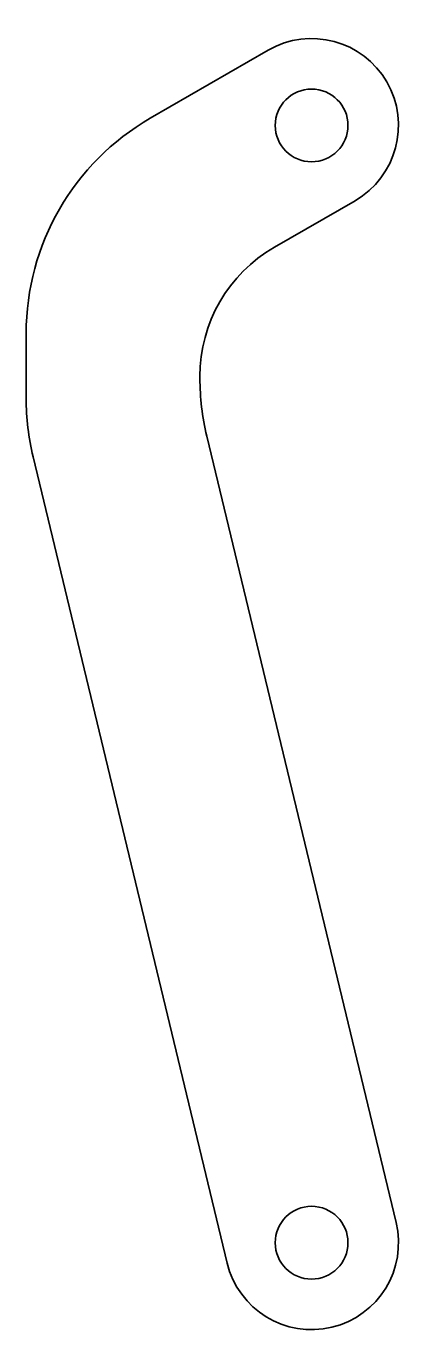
# Model space of a CAD drawing. Header units: inches. Extents: x 0 to 15.5, y -0.2 to 52.5.
import ezdxf

# ---------------------------------------------------------------- set-up
doc = ezdxf.new("R2010")
doc.units = ezdxf.units.IN
doc.header["$MEASUREMENT"] = 0
doc.layers.add('SIMUMAK Visible (ISO)', color=7, linetype='Continuous', lineweight=35)

# ---------------------------------------------------------------- blocks, each defined once
blk = doc.blocks.new('PED-AUT-06-EMP02_Sheet_PED-AUT-06-EMP02')
at = {"layer": 'SIMUMAK Visible (ISO)'}
for p, q in [((-2.5, 22.789), (2.25, 25.531)), ((5.75, 19.469), (2.5, 17.593)), ((-7.5, 11.496), (-7.5, 14.128)), ((-0.5, 12.396), (-0.5, 12.327)), ((-0.222, 9.986), (7.403, -21.681)), ((0.597, -23.319), (-7.222, 9.155))]:
    blk.add_line(p, q, dxfattribs=at)
for centre in [(4, 22.5), (4, -22.5)]:
    blk.add_circle(centre, 1.465, dxfattribs=at)
at = {"layer": 'SIMUMAK Visible (ISO)', "extrusion": (0, 0, -1)}
for centre, radius, start, end in [((-4, 22.5), 3.5, 60, 240), ((-2.5, 14.128), 10, 0, 60), ((-2.5, 11.496), 10, 346.4615, 360), ((-4, -22.5), 3.5, 166.4615, 346.4615)]:
    blk.add_arc(centre, radius, start, end, dxfattribs=at)
at = {"layer": 'SIMUMAK Visible (ISO)'}
for centre, radius, start, end in [((5.5, 12.396), 6, 120, 180), ((9.5, 12.327), 10, 180, 193.5385)]:
    blk.add_arc(centre, radius, start, end, dxfattribs=at)

msp = doc.modelspace()

# ---------------------------------------------------------------- block references
msp.add_blockref('PED-AUT-06-EMP02_Sheet_PED-AUT-06-EMP02', (7.5, 25.989))

doc.saveas('drawing.dxf')
